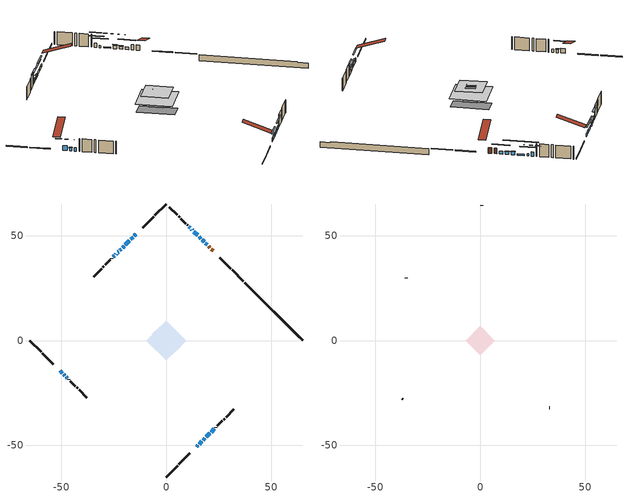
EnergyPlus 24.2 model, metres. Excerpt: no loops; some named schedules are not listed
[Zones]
conditioned space
 floor outside (Floor1 construction): -3.66,0 0,3.66 3.66,0 0,-3.66 z0.55
 floor outside (Floor2 construction): -0.43,0 0,0.43 0.43,0 0,-0.43 z0.55
 floor adiabatic (AdiabaticFloorConstruction): -9.46,0 0,9.46 9.46,0 0,-9.46 z2.99
 floor foundation (Slab1 construction): -6.9,2.87 -2.87,6.9 6.9,-2.87 2.87,-6.9 z-1.77
 wall outside (RimJoist1 construction): 0,-65.03 5.39,-59.64 / -65.03,0 -59.64,-5.39 / 0,65.03 -5.39,59.64 / 36.78,28.24 31.39,33.63 z0.55:0.85
 wall outside (RimJoist2 construction): 6.04,-58.98 11.22,-53.81 / -58.98,-6.04 -53.81,-11.22 / -6.04,58.98 -11.22,53.81 / 30.74,34.29 25.57,39.46 z0.55:0.85
 wall outside (AdiabaticWallConstruction 1): 22.34,42.68 21.47,43.56 / 20.81,44.21 20.17,44.86 z0.55:2.58
 wall outside (AdiabaticWallConstruction): -14.44,50.59 -15.16,49.87 / -22.7,42.33 -23.09,41.94 / -23.75,41.28 -24.06,40.96 / -47.67,-17.35 -47.15,-17.88 z0.55:1.77; 14.44,-50.59 15.05,-49.98 / 15.71,-49.32 16.93,-48.1 / 11.4,53.63 10.79,54.24 z0.55:2.15; -50.59,-14.44 -49.54,-15.48 z0.55:2.33; 19.51,45.51 18.65,46.38 / 18,47.03 17.13,47.89 z0.55:1.54; 16.48,48.55 15.65,49.38 / 17.58,-47.44 18.41,-46.62 z0.55:1.72; -15.81,49.21 -16.91,48.12 z0.55:1.82; -17.57,47.46 -19.45,45.57 / -21.48,43.54 -22.04,42.99 / -48.89,-16.14 -48.33,-16.7 z0.55:1.67; -20.11,44.92 -20.83,44.2 z0.55:1.06; 19.07,-45.96 20.74,-44.29 z0.55:2.02; 14.99,50.03 13.16,51.87 z0.55:1.01; 12.5,52.52 12.05,52.97 z0.55:1.37; -24.72,40.31 -25.22,39.8 z0.55:2.3; 21.39,-43.63 22.9,-42.13 z0.55:2
 wall outside (Wall1 construction): 23.56,-41.47 23.69,-41.34 / -46.49,-18.53 -46.36,-18.67 / -25.88,39.15 -26.01,39.02 / 10.13,54.9 10,55.03 z0.55:5.43
 wall outside (Wall2 construction): 24.34,-40.68 26.72,-38.31 / -45.7,-19.32 -43.33,-21.7 / -26.67,38.36 -29.04,35.99 / 9.34,55.68 6.97,58.06 z0.55:5.43
 wall outside (Wall3 construction): 27.37,-37.65 27.85,-37.18 / -42.67,-22.35 -42.2,-22.82 / -29.7,35.33 -30.17,34.86 / 6.31,58.71 5.84,59.19 z0.55:5.43
 wall outside (Wall4 construction): 28.5,-36.52 32.23,-32.8 / -41.54,-23.48 -37.82,-27.2 / -30.83,34.2 -34.55,30.48 / 5.18,59.84 1.46,63.56 z0.55:5.43
 wall foundation (FoundationWall1 construction): 37.44,27.59,-1.77 37.44,27.59,0.55 62.27,2.76,0.55 62.27,2.76,0.25 65.03,0,0.25 65.03,0,-1.77
 window (WindowConstruction 17): -14.44,50.59 -15.16,49.87 z0.55:1.77
 window (WindowConstruction 4): 14.44,-50.59 15.05,-49.98 z0.55:2.15
 window (WindowConstruction 5): 15.71,-49.32 16.93,-48.1 z0.55:2.15
 window (WindowConstruction 6): -50.59,-14.44 -49.54,-15.48 z0.55:2.33
 window (WindowConstruction 7): 19.51,45.51 18.65,46.37 z0.55:1.54
 window (WindowConstruction 8): 17.99,47.03 17.13,47.89 z0.55:1.54
 window (WindowConstruction 9): 16.48,48.55 15.65,49.38 z0.55:1.72
 window (WindowConstruction 10): -15.81,49.21 -16.91,48.12 z0.55:1.82
 window (WindowConstruction 11): -17.57,47.46 -19.45,45.57 z0.55:1.67
 window (WindowConstruction 12): -20.11,44.92 -20.83,44.2 z0.55:1.06
 window (WindowConstruction 13): -21.48,43.54 -22.04,42.99 z0.55:1.67
 window (WindowConstruction 14): 17.58,-47.44 18.41,-46.62 z0.55:1.72
 window (WindowConstruction 15): 19.07,-45.96 20.74,-44.29 z0.55:2.02
 window (WindowConstruction 16): -48.89,-16.14 -48.33,-16.7 z0.55:1.67
 window (WindowConstruction 21): 14.99,50.03 13.16,51.87 z0.55:1.01
 window (WindowConstruction 18): -22.7,42.33 -23.09,41.94 z0.55:1.77
 window (WindowConstruction 19): -23.75,41.28 -24.06,40.96 z0.55:1.77
 window (WindowConstruction 20): -47.67,-17.35 -47.15,-17.88 z0.55:1.77
 window (WindowConstruction): 12.5,52.52 12.05,52.97 z0.55:1.36
 window (WindowConstruction 1): 11.4,53.63 10.79,54.24 z0.55:2.15
 window (WindowConstruction 2): -24.72,40.31 -25.22,39.8 z0.55:2.3
 window (WindowConstruction 3): 21.39,-43.63 22.9,-42.13 z0.55:2
 door (Door): 22.34,42.68 21.47,43.56 z0.55:2.58
 door (Door 1): 20.81,44.21 20.17,44.86 z0.55:2.58
 ceiling adiabatic (AdiabaticFloorConstruction): 0,-9.46 9.46,0 0,9.46 -9.46,0 z2.99
attic - vented
 floor to conditioned space (Floor3 construction Reversed): -7.01,0 0,7.01 7.01,0 0,-7.01 z5.43
 floor to conditioned space (Floor4 construction Reversed): -2.5,0 0,2.5 2.5,0 0,-2.5 z5.43
 wall outside (Wall5 construction): 32.88,-32.14 33.03,-32 / -37.17,-27.86 -37.02,-28.01 / -35.2,29.82 -35.35,29.67 / 0.8,64.22 0.66,64.37 z0.55:5.43
 roof outside (Roof1 construction): 13.78,-51.24,5.43 6.54,-44,8.84 4.63,-45.91,8.84 11.87,-53.15,5.43; -51.24,-13.78,5.43 -44,-6.54,8.84 -45.91,-4.63,8.84 -53.15,-11.87,5.43; -13.78,51.24,5.43 -6.54,44,8.84 -4.63,45.91,8.84 -11.87,53.15,5.43; 23,42.03,5.43 15.75,34.78,8.84 17.66,32.87,8.84 24.91,40.12,5.43
shading: 16.92,-48.11 12.57,-52.45 12.86,-52.74 17.21,-48.4 z4.79; 17.07,-47.96 15.56,-49.46 15.85,-49.75 17.36,-48.25 z2.35; -47.68,-17.35 -52.45,-12.57 -52.74,-12.86 -47.97,-17.64 z4.97; 16.78,48.24 21.38,43.65 21.67,43.94 17.08,48.53 z4.18; 16.99,48.04 18.14,46.89 18.43,47.18 17.28,48.33 z1.74; 15.51,49.52 16.62,48.41 16.91,48.7 15.8,49.81 z1.92; -18.78,46.25 -13.95,51.08 -14.24,51.37 -19.07,46.54 z4.46; -21.32,43.71 -15.7,49.33 -15.99,49.62 -21.61,44 z4.31; -20.97,44.06 -19.97,45.06 -20.26,45.35 -21.26,44.35 z1.26; -22.18,42.84 -21.34,43.68 -21.63,43.98 -22.47,43.14 z1.87; 18.55,-46.48 17.44,-47.59 17.73,-47.88 18.84,-46.77 z1.92; 20.88,-44.15 18.92,-46.1 19.21,-46.39 21.17,-44.44 z2.22; -48.19,-16.84 -49.03,-16 -49.32,-16.29 -48.48,-17.13 z1.87; 9.57,55.46 18.59,46.44 18.88,46.73 9.86,55.75 z6.09; 10.19,54.84 14.37,50.66 14.66,50.95 10.48,55.13 z4; 8.92,56.11 13.26,51.76 13.55,52.05 9.21,56.4 z4.79; -27.09,37.94 -22.85,42.17 -23.14,42.46 -27.38,38.23 z4.94; 24.77,-40.26 19.53,-45.5 19.82,-45.79 25.06,-40.55 z4.64
[Building]
Building 1: Terrain=Suburbs
[Site:Location]
Edmonton Intl AP_AB: Latitude {deg}=53.31; Longitude {deg}=-113.58; Time Zone {hr}=-7; Elevation {m}=723; Keep Site Location Information=Yes
[Site:GroundTemperature:Shallow]
-1.56185, -3.61833, -3.78302, -2.80711, 1.11059, 5.01004, 8.39065, 10.5322, 10.7141, 8.97234, 5.67794, 1.89811
[Site:WaterMainsTemperature]
Calculation Method=Schedule; Temperature Schedule=mains temperature schedule
[Material] Roughness=Rough; Thermal Absorptance=0.9
Name | Thickness {m} | Conductivity {W/m-K} | Density {kg/m3} | Specific Heat {J/kg-K} | Solar Absorptance | Visible Absorptance
asphalt or fiberglass shingles | 0.00635 | 0.162714 | 1121.4 | 1465.45 | 0.4 | 0.4
ceiling loosefill ins | 0.0846667 | 0.0480833 | 16.02 | 1046.75 | 0.7 | 0.7
ceiling stud and cavity | 0.1397 | 0.107068 | 65.682 | 1177.47 | 0.7 | 0.7
ceiling stud and cavity 1 | 0.1397 | 0.109733 | 65.682 | 1177.47 | 0.7 | 0.7
concrete 4.0 in. | 0.1016 | 1.803125 | 2242.8 | 837.4 | 0.7 | 0.7
concrete 8.0 in. | 0.2032 | 1.803125 | 2242.8 | 837.4 | 0.7 | 0.7
door material | 0.04445 | 0.053851 | 512.64 | 1214.23 | 0.7 | 0.7
exterior vertical ins | 0.0457286 | 0.029427 | 32.04 | 1214.23 | 0.7 | 0.7
floor covering | 0.0127 | 0.0433444 | 54.468 | 1339.84 | 0.6 | 0.6
floor rigid ins | 0.103632 | 0.029427 | 32.04 | 1214.23 | 0.7 | 0.7
floor rigid ins 1; wall rigid ins 1 | 0.512978 | 0.029427 | 32.04 | 1214.23 | 0.7 | 0.7
floor stud and cavity | 0.1397 | 0.212589 | 92.3553 | 1139.71 | 0.7 | 0.7
floor stud and cavity 1 | 0.1397 | 0.176621 | 92.3553 | 1139.71 | 0.7 | 0.7
floor stud and cavity 2 | 0.1397 | 1.75129 | 37.0049 | 1207.88 | 0.7 | 0.7
furniture material conditioned space 1 | 0.1524 | 0.115458 | 640.8 | 1214.23 | 0.6 | 0.6
gypsum board | 0.0127 | 0.160291 | 801 | 837.4 | 0.6 | 0.6
gypsum board 1 | 0.0127 | 0.160291 | 801 | 837.4 | 0.7 | 0.7
osb sheathing 0.5 in. | 0.0127 | 0.115458 | 512.64 | 1214.23 | 0.7 | 0.7
osb sheathing 0.75 in. | 0.01905 | 0.115458 | 512.64 | 1214.23 | 0.7 | 0.7
osb sheathing 2.0 in. | 0.0508 | 0.115458 | 512.64 | 1214.23 | 0.7 | 0.7
rim joist rigid ins; wall rigid ins | 0.051816 | 0.029427 | 32.04 | 1214.23 | 0.7 | 0.7
rim joist stud and cavity | 0.0508 | 0.0413573 | 125.044 | 1163.47 | 0.6 | 0.6
rim joist stud and cavity 1 | 0.0508 | 0.0296634 | 125.044 | 1163.47 | 0.6 | 0.6
wall stud and cavity | 0.1397 | 0.554847 | 139.0536 | 1170.24 | 0.7 | 0.7
wall stud and cavity 1 | 0.1397 | 0.219171 | 139.0536 | 1170.24 | 0.7 | 0.7
wall stud and cavity 2 | 0.1397 | 0.453384 | 139.0536 | 1170.24 | 0.7 | 0.7
wall stud and cavity 3 | 0.1397 | 0.214432 | 139.0536 | 1170.24 | 0.7 | 0.7
wall stud and cavity 4 | 0.0889 | 6.1454 | 50.32683 | 1063.81 | 0.6 | 0.6
wall stud and cavity 5 | 0.0889 | 0.380278 | 52.3479 | 1209.89 | 0.7 | 0.7
wall stud and cavity 6 | 0.0889 | 0.391764 | 83.0341 | 1211.67 | 0.7 | 0.7
wood siding | 0.0254 | 0.102417 | 544.68 | 1172.36 | 0.4 | 0.4
wood siding 1 | 0.00254 | 0.102417 | 544.68 | 1172.36 | 0.4 | 0.4
wood siding 2; wood siding 3; wood siding 4 | 0.0254 | 0.102417 | 544.68 | 1172.36 | 0.7 | 0.7
[WindowMaterial:SimpleGlazingSystem]
Name | U-Factor {W/m2-K} | Solar Heat Gain Coefficient
WindowMaterial | 2.59655 | 0.42
WindowMaterial 1 | 2.45801 | 0.61
WindowMaterial 10 | 2.174674 | 0.59
WindowMaterial 11 | 2.58974 | 0.56
WindowMaterial 12 | 2.50059 | 0.6
WindowMaterial 13 | 2.447218 | 0.62
WindowMaterial 14 | 2.19852 | 0.59
WindowMaterial 15 | 2.35183 | 0.52
WindowMaterial 16 | 3.32901 | 0.54
WindowMaterial 17 | 3.310274 | 0.61
WindowMaterial 18 | 3.32333 | 0.55
WindowMaterial 19 | 3.310274 | 0.62
WindowMaterial 2 | 2.39214 | 0.51
WindowMaterial 20 | 2.51933 | 0.45
WindowMaterial 3 | 2.49605 | 0.6
WindowMaterial 4 | 2.28085 | 0.55
WindowMaterial 5 | 2.47674 | 0.61
WindowMaterial 6 | 2.46198 | 0.61
WindowMaterial 7 | 2.39725 | 0.51
WindowMaterial 8 | 2.26155 | 0.56
WindowMaterial 9 | 2.41372 | 0.63
[Construction]
AdiabaticFloorConstruction: floor stud and cavity 2, floor rigid ins 1, osb sheathing 0.75 in., floor covering
AdiabaticWallConstruction: wood siding 3, wall rigid ins 1, wall stud and cavity 5, gypsum board
AdiabaticWallConstruction 1: wood siding 4, wall rigid ins 1, wall stud and cavity 5, gypsum board
Door; Door 1: door material
Floor1 construction: floor stud and cavity, floor rigid ins, osb sheathing 0.75 in., floor covering
Floor2 construction: floor stud and cavity 1, floor rigid ins, osb sheathing 0.75 in., floor covering
Floor3 construction Reversed: gypsum board, ceiling stud and cavity, ceiling loosefill ins
Floor4 construction Reversed: gypsum board, ceiling stud and cavity 1, ceiling loosefill ins
FoundationWall1 construction: concrete 8.0 in., gypsum board 1
furniture construction conditioned space 1: furniture material conditioned space 1
PartitionWallConstruction: gypsum board, wall stud and cavity 6, gypsum board
RimJoist1 construction: wood siding 2, rim joist rigid ins, osb sheathing 2.0 in., rim joist stud and cavity
RimJoist2 construction: wood siding 2, osb sheathing 2.0 in., rim joist stud and cavity 1
Roof1 construction: asphalt or fiberglass shingles
Slab1 construction: concrete 4.0 in.
Wall1 construction: wood siding, wall rigid ins, osb sheathing 0.5 in., wall stud and cavity, gypsum board
Wall2 construction: wood siding, wall rigid ins, osb sheathing 0.5 in., wall stud and cavity 1, gypsum board
Wall3 construction: wood siding, wall rigid ins, osb sheathing 0.5 in., wall stud and cavity 2, gypsum board
Wall4 construction: wood siding, wall rigid ins, osb sheathing 0.5 in., wall stud and cavity 3, gypsum board
Wall5 construction: wood siding 1, wall stud and cavity 4
WindowConstruction: WindowMaterial
WindowConstruction 1; WindowConstruction 5: WindowMaterial 1
WindowConstruction 10: WindowMaterial 9
WindowConstruction 11: WindowMaterial 10
WindowConstruction 12: WindowMaterial 11
WindowConstruction 13: WindowMaterial 12
WindowConstruction 14: WindowMaterial 13
WindowConstruction 15: WindowMaterial 14
WindowConstruction 16: WindowMaterial 15
WindowConstruction 17: WindowMaterial 16
WindowConstruction 18: WindowMaterial 17
WindowConstruction 19: WindowMaterial 18
WindowConstruction 2: WindowMaterial 2
WindowConstruction 20: WindowMaterial 19
WindowConstruction 21: WindowMaterial 20
WindowConstruction 3: WindowMaterial 3
WindowConstruction 4: WindowMaterial 4
WindowConstruction 6: WindowMaterial 5
WindowConstruction 7: WindowMaterial 6
WindowConstruction 8: WindowMaterial 7
WindowConstruction 9: WindowMaterial 8
[Zone] Multiplier=1; Part of Total Floor Area=Yes
Name | Volume {m3}
attic - vented | 61.4943
conditioned space | 685.5
[Space]
Name | Zone | Volume {m3}
attic - vented 1 | attic - vented | 61.4943
conditioned space 1 | conditioned space | 685.5
[ZoneInfiltration:EffectiveLeakageArea]
infil attic - vented 1: Zone or Space=attic - vented 1; Schedule=Always On Discrete; Effective Air Leakage Area {cm2}=3854.96; Stack Coefficient=0.00057662; Wind Coefficient=1.62243e-05
[ZoneMixing]
whole house fan mix: Zone or Space=attic - vented; Schedule=Always On Continuous; Design Flow Rate Calculation Method=Flow/Zone; Design Flow Rate {m3/s}=0; Source Zone or Space=conditioned space
[SurfaceProperty:ExposedFoundationPerimeter]
Slab1: Exposed Perimeter Calculation Method=TotalExposedPerimeter; Total Exposed Perimeter {m}=39.014
[InternalMass] Zone or ZoneList=conditioned space; Space or SpaceList=conditioned space 1
Name | Construction | Surface Area {m2}
furniture mass conditioned space 1 | furniture construction conditioned space 1 | 113.888
partition wall mass | PartitionWallConstruction | 284.719
[Lights]
interior lighting: Zone or ZoneList or Space or SpaceList=conditioned space 1; Schedule=interior lighting schedule; Design Level Calculation Method=LightingLevel; Lighting Level {W}=343.2; Return Air Fraction=0; Fraction Radiant=0.6; Fraction Visible=0.2; Fraction Replaceable=1
[People]
occupants: Zone or ZoneList or Space or SpaceList=conditioned space 1; Number of People Schedule=occupants schedule; Number of People Calculation Method=People; Number of People=3; Fraction Radiant=0.314171; Sensible Heat Fraction=0.56303; Activity Level Schedule=occupants activity schedule; Carbon Dioxide Generation Rate {m3/s-W}=0; Enable ASHRAE 55 Comfort Warnings=No; Mean Radiant Temperature Calculation Type=EnclosureAveraged
[ElectricEquipment] Zone or ZoneList or Space or SpaceList=conditioned space 1; Design Level Calculation Method=EquipmentLevel
Name | Schedule | Design Level {W} | Fraction Latent | Fraction Radiant | Fraction Lost
clothes dryer | clothes dryer schedule | 140.772 | 0.015 | 0.081 | 0.85
clothes washer | clothes washer schedule | 32.1985 | 0.03 | 0.162 | 0.7
cooking range | cooking range schedule | 215.147 | 0.08 | 0.432 | 0.2
dishwasher | dishwasher schedule | 66.8632 | 0.3 | 0.18 | 0.4
fridge | fridge schedule | 72.9452 | 0 | 0.6 | 0
mech vent bath fan 0 | mech vent bath fan 0 schedule | 50.2 | 0 | 0 | 1
mech vent bath fan 1 | mech vent bath fan 1 schedule | 50.2 | 0 | 0 | 1
mech vent house fan | mech vent house fan schedule | 0 | 0 | 0 | 1
mech vent house fan cfis | mech vent house fan cfis schedule | 0 | 0 | 0 | 0
mech vent range fan 0 | mech vent range fan 0 schedule | 57 | 0 | 0 | 1
misc plug loads | misc plug loads schedule | 494.7 | 0.045 | 0.513 | 0.1
whole house fan | Always On Discrete | 0 | 0 | 0 | 1
[OtherEquipment] Zone or ZoneList or Space or SpaceList=conditioned space 1; Design Level Calculation Method=EquipmentLevel
Name | Fuel Type | Schedule | Design Level {W} | Fraction Latent | Fraction Radiant | Fraction Lost
clothes dryer 1 | Electricity | clothes dryer schedule | 0 | 0.015 | 0.081 | 0.85
cooking range 1 | Electricity | cooking range schedule | 0 | 0.08 | 0.432 | 0.2
general water use latent | None | general water use schedule | 62.594 | 1 | 0 | 0
general water use sensible | None | general water use schedule | -61.6891 | 0 | 0.6 | 0
mech vent house fan latent load | None | Always On Discrete | 0 | 1 | 0 | 0
mech vent house fan sensible load | None | Always On Discrete | 0 | 0 | 0 | 0
water heater energy adjustment1 | NaturalGas | Always On Discrete | 0.01 | 0 | 0 | 1
[ZoneInfiltration:DesignFlowRate] Zone or ZoneList or Space or SpaceList=conditioned space 1; Schedule=Always On Discrete; Design Flow Rate Calculation Method=Flow/Zone; Design Flow Rate {m3/s}=0
infil flow; natural vent flow; whole house fan flow
[Foundation:Kiva]
Foundation Kiva 1: Initial Indoor Air Temperature {C}=18; Wall Height Above Grade {m}=0.549981; Wall Depth Below Slab {m}=0.2032; Custom Block Material Name 1=exterior vertical ins; Custom Block Depth 1 {m}=2.31999; Custom Block X Position 1 {m}=0.2159; Custom Block Z Position 1 {m}=0
[Foundation:Kiva:Settings]
Soil Conductivity {W/m-K}=0.849921; Soil Density {kg/m3}=1842.3; Soil Specific Heat {J/kg-K}=418.7; Ground Solar Absorptivity=0.9; Ground Thermal Absorptivity=0.9; Ground Surface Roughness {m}=0.03; Far-Field Width {m}=40; Deep-Ground Boundary Condition=ZeroFlux; Deep-Ground Depth {m}=40; Minimum Cell Dimension {m}=0.2; Maximum Cell Growth Coefficient=3; Simulation Timestep=Timestep
[Exterior:Lights]
exterior lighting: Schedule=exterior lighting schedule; Design Level {W}=75.6
[Schedule:Constant]
Name | Hourly Value
Always On Continuous; mech vent house fan schedule; mech vent house fan cfis schedule; Always On Discrete | 1
occupants activity schedule | 117.228
fridge schedule | 0
[Schedule:Week:Daily]
interior lighting schedule Week Rule - Jan1-Jan27: interior lighting schedule day, interior lighting schedule day, interior lighting schedule day, interior lighting schedule day, interior lighting schedule day, interior lighting schedule day, interior lighting schedule day, interior lighting schedule default day, interior lighting schedule default day, interior lighting schedule default day, interior lighting schedule default day, interior lighting schedule default day
interior lighting schedule Week Rule - Jan28-Feb3: interior lighting schedule day, interior lighting schedule day, interior lighting schedule day, interior lighting schedule day, interior lighting schedule day 1, interior lighting schedule day 1, interior lighting schedule day 1, interior lighting schedule default day, interior lighting schedule default day, interior lighting schedule default day, interior lighting schedule default day, interior lighting schedule default day
interior lighting schedule Week Rule - Feb4-Feb24: interior lighting schedule day 1, interior lighting schedule day 1, interior lighting schedule day 1, interior lighting schedule day 1, interior lighting schedule day 1, interior lighting schedule day 1, interior lighting schedule day 1, interior lighting schedule default day, interior lighting schedule default day, interior lighting schedule default day, interior lighting schedule default day, interior lighting schedule default day
interior lighting schedule Week Rule - Feb25-Mar3: interior lighting schedule day 1, interior lighting schedule day 1, interior lighting schedule day 1, interior lighting schedule day 1, interior lighting schedule day 2, interior lighting schedule day 2, interior lighting schedule day 2, interior lighting schedule default day, interior lighting schedule default day, interior lighting schedule default day, interior lighting schedule default day, interior lighting schedule default day
interior lighting schedule Week Rule - Mar4-Mar31: interior lighting schedule day 2, interior lighting schedule day 2, interior lighting schedule day 2, interior lighting schedule day 2, interior lighting schedule day 2, interior lighting schedule day 2, interior lighting schedule day 2, interior lighting schedule default day, interior lighting schedule default day, interior lighting schedule default day, interior lighting schedule default day, interior lighting schedule default day
interior lighting schedule Week Rule - Apr1-Apr28: interior lighting schedule day 3, interior lighting schedule day 3, interior lighting schedule day 3, interior lighting schedule day 3, interior lighting schedule day 3, interior lighting schedule day 3, interior lighting schedule day 3, interior lighting schedule default day, interior lighting schedule default day, interior lighting schedule default day, interior lighting schedule default day, interior lighting schedule default day
interior lighting schedule Week Rule - Apr29-May5: interior lighting schedule day 3, interior lighting schedule day 3, interior lighting schedule day 4, interior lighting schedule day 4, interior lighting schedule day 4, interior lighting schedule day 4, interior lighting schedule day 4, interior lighting schedule default day, interior lighting schedule default day, interior lighting schedule default day, interior lighting schedule default day, interior lighting schedule default day
interior lighting schedule Week Rule - May6-May26: interior lighting schedule day 4, interior lighting schedule day 4, interior lighting schedule day 4, interior lighting schedule day 4, interior lighting schedule day 4, interior lighting schedule day 4, interior lighting schedule day 4, interior lighting schedule default day, interior lighting schedule default day, interior lighting schedule default day, interior lighting schedule default day, interior lighting schedule default day
interior lighting schedule Week Rule - May27-Jun2: interior lighting schedule day 4, interior lighting schedule day 4, interior lighting schedule day 4, interior lighting schedule day 4, interior lighting schedule day 4, interior lighting schedule day 5, interior lighting schedule day 5, interior lighting schedule default day, interior lighting schedule default day, interior lighting schedule default day, interior lighting schedule default day, interior lighting schedule default day
interior lighting schedule Week Rule - Jun3-Jun30: interior lighting schedule day 5, interior lighting schedule day 5, interior lighting schedule day 5, interior lighting schedule day 5, interior lighting schedule day 5, interior lighting schedule day 5, interior lighting schedule day 5, interior lighting schedule default day, interior lighting schedule default day, interior lighting schedule default day, interior lighting schedule default day, interior lighting schedule default day
interior lighting schedule Week Rule - Jul1-Jul28: interior lighting schedule day 6, interior lighting schedule day 6, interior lighting schedule day 6, interior lighting schedule day 6, interior lighting schedule day 6, interior lighting schedule day 6, interior lighting schedule day 6, interior lighting schedule default day, interior lighting schedule default day, interior lighting schedule default day, interior lighting schedule default day, interior lighting schedule default day
interior lighting schedule Week Rule - Jul29-Aug4: interior lighting schedule day 6, interior lighting schedule day 6, interior lighting schedule day 6, interior lighting schedule day 7, interior lighting schedule day 7, interior lighting schedule day 7, interior lighting schedule day 7, interior lighting schedule default day, interior lighting schedule default day, interior lighting schedule default day, interior lighting schedule default day, interior lighting schedule default day
interior lighting schedule Week Rule - Aug5-Aug25: interior lighting schedule day 7, interior lighting schedule day 7, interior lighting schedule day 7, interior lighting schedule day 7, interior lighting schedule day 7, interior lighting schedule day 7, interior lighting schedule day 7, interior lighting schedule default day, interior lighting schedule default day, interior lighting schedule default day, interior lighting schedule default day, interior lighting schedule default day
interior lighting schedule Week Rule - Aug26-Sep1: interior lighting schedule day 7, interior lighting schedule day 7, interior lighting schedule day 7, interior lighting schedule day 7, interior lighting schedule day 7, interior lighting schedule day 7, interior lighting schedule day 8, interior lighting schedule default day, interior lighting schedule default day, interior lighting schedule default day, interior lighting schedule default day, interior lighting schedule default day
interior lighting schedule Week Rule - Sep2-Sep29: interior lighting schedule day 8, interior lighting schedule day 8, interior lighting schedule day 8, interior lighting schedule day 8, interior lighting schedule day 8, interior lighting schedule day 8, interior lighting schedule day 8, interior lighting schedule default day, interior lighting schedule default day, interior lighting schedule default day, interior lighting schedule default day, interior lighting schedule default day
interior lighting schedule Week Rule - Sep30-Oct6: interior lighting schedule day 8, interior lighting schedule day 9, interior lighting schedule day 9, interior lighting schedule day 9, interior lighting schedule day 9, interior lighting schedule day 9, interior lighting schedule day 9, interior lighting schedule default day, interior lighting schedule default day, interior lighting schedule default day, interior lighting schedule default day, interior lighting schedule default day
interior lighting schedule Week Rule - Oct7-Oct27: interior lighting schedule day 9, interior lighting schedule day 9, interior lighting schedule day 9, interior lighting schedule day 9, interior lighting schedule day 9, interior lighting schedule day 9, interior lighting schedule day 9, interior lighting schedule default day, interior lighting schedule default day, interior lighting schedule default day, interior lighting schedule default day, interior lighting schedule default day
interior lighting schedule Week Rule - Oct28-Nov3: interior lighting schedule day 9, interior lighting schedule day 9, interior lighting schedule day 9, interior lighting schedule day 9, interior lighting schedule day 10, interior lighting schedule day 10, interior lighting schedule day 10, interior lighting schedule default day, interior lighting schedule default day, interior lighting schedule default day, interior lighting schedule default day, interior lighting schedule default day
interior lighting schedule Week Rule - Nov4-Nov24: interior lighting schedule day 10, interior lighting schedule day 10, interior lighting schedule day 10, interior lighting schedule day 10, interior lighting schedule day 10, interior lighting schedule day 10, interior lighting schedule day 10, interior lighting schedule default day, interior lighting schedule default day, interior lighting schedule default day, interior lighting schedule default day, interior lighting schedule default day
interior lighting schedule Week Rule - Nov25-Dec1: interior lighting schedule day 10, interior lighting schedule day 10, interior lighting schedule day 10, interior lighting schedule day 10, interior lighting schedule day 10, interior lighting schedule day 10, interior lighting schedule day 11, interior lighting schedule default day, interior lighting schedule default day, interior lighting schedule default day, interior lighting schedule default day, interior lighting schedule default day
interior lighting schedule Week Rule - Dec2-Dec31: interior lighting schedule day 11, interior lighting schedule day 11, interior lighting schedule day 11, interior lighting schedule day 11, interior lighting schedule day 11, interior lighting schedule day 11, interior lighting schedule day 11, interior lighting schedule default day, interior lighting schedule default day, interior lighting schedule default day, interior lighting schedule default day, interior lighting schedule default day
occupants schedule Week Rule - Jan1-Dec31: occupants schedule day, occupants schedule day, occupants schedule day, occupants schedule day, occupants schedule day, occupants schedule day, occupants schedule day, occupants schedule default day, occupants schedule default day, occupants schedule default day, occupants schedule default day, occupants schedule default day
clothes dryer schedule Week Rule - Jan1-Dec31: clothes dryer schedule day, clothes dryer schedule day, clothes dryer schedule day, clothes dryer schedule day, clothes dryer schedule day, clothes dryer schedule day, clothes dryer schedule day, clothes dryer schedule default day, clothes dryer schedule default day, clothes dryer schedule default day, clothes dryer schedule default day, clothes dryer schedule default day
clothes washer schedule Week Rule - Jan1-Dec31: clothes washer schedule day, clothes washer schedule day, clothes washer schedule day, clothes washer schedule day, clothes washer schedule day, clothes washer schedule day, clothes washer schedule day, clothes washer schedule default day, clothes washer schedule default day, clothes washer schedule default day, clothes washer schedule default day, clothes washer schedule default day
cooking range schedule Week Rule - Jan1-Dec31: cooking range schedule day, cooking range schedule day, cooking range schedule day, cooking range schedule day, cooking range schedule day, cooking range schedule day, cooking range schedule day, cooking range schedule default day, cooking range schedule default day, cooking range schedule default day, cooking range schedule default day, cooking range schedule default day
dishwasher schedule Week Rule - Jan1-Dec31: dishwasher schedule day, dishwasher schedule day, dishwasher schedule day, dishwasher schedule day, dishwasher schedule day, dishwasher schedule day, dishwasher schedule day, dishwasher schedule default day, dishwasher schedule default day, dishwasher schedule default day, dishwasher schedule default day, dishwasher schedule default day
mech vent bath fan 0 schedule Week Rule - Jan1-Dec31: mech vent bath fan 0 schedule day, mech vent bath fan 0 schedule day, mech vent bath fan 0 schedule day, mech vent bath fan 0 schedule day, mech vent bath fan 0 schedule day, mech vent bath fan 0 schedule day, mech vent bath fan 0 schedule day, mech vent bath fan 0 schedule default day, mech vent bath fan 0 schedule default day, mech vent bath fan 0 schedule default day, mech vent bath fan 0 schedule default day, mech vent bath fan 0 schedule default day
mech vent bath fan 1 schedule Week Rule - Jan1-Dec31: mech vent bath fan 1 schedule day, mech vent bath fan 1 schedule day, mech vent bath fan 1 schedule day, mech vent bath fan 1 schedule day, mech vent bath fan 1 schedule day, mech vent bath fan 1 schedule day, mech vent bath fan 1 schedule day, mech vent bath fan 1 schedule default day, mech vent bath fan 1 schedule default day, mech vent bath fan 1 schedule default day, mech vent bath fan 1 schedule default day, mech vent bath fan 1 schedule default day
mech vent range fan 0 schedule Week Rule - Jan1-Dec31: mech vent range fan 0 schedule day, mech vent range fan 0 schedule day, mech vent range fan 0 schedule day, mech vent range fan 0 schedule day, mech vent range fan 0 schedule day, mech vent range fan 0 schedule day, mech vent range fan 0 schedule day, mech vent range fan 0 schedule default day, mech vent range fan 0 schedule default day, mech vent range fan 0 schedule default day, mech vent range fan 0 schedule default day, mech vent range fan 0 schedule default day
misc plug loads schedule Week Rule - Jan1-Dec31: misc plug loads schedule day, misc plug loads schedule day, misc plug loads schedule day, misc plug loads schedule day, misc plug loads schedule day, misc plug loads schedule day, misc plug loads schedule day, misc plug loads schedule default day, misc plug loads schedule default day, misc plug loads schedule default day, misc plug loads schedule default day, misc plug loads schedule default day
general water use schedule Week Rule - Jan1-Dec31: general water use schedule day, general water use schedule day, general water use schedule day, general water use schedule day, general water use schedule day, general water use schedule day, general water use schedule day, general water use schedule default day, general water use schedule default day, general water use schedule default day, general water use schedule default day, general water use schedule default day
exterior lighting schedule Week Rule - Jan1-Jan27: exterior lighting schedule day, exterior lighting schedule day, exterior lighting schedule day, exterior lighting schedule day, exterior lighting schedule day, exterior lighting schedule day, exterior lighting schedule day, exterior lighting schedule default day, exterior lighting schedule default day, exterior lighting schedule default day, exterior lighting schedule default day, exterior lighting schedule default day
exterior lighting schedule Week Rule - Jan28-Feb3: exterior lighting schedule day, exterior lighting schedule day, exterior lighting schedule day, exterior lighting schedule day, exterior lighting schedule day 1, exterior lighting schedule day 1, exterior lighting schedule day 1, exterior lighting schedule default day, exterior lighting schedule default day, exterior lighting schedule default day, exterior lighting schedule default day, exterior lighting schedule default day
exterior lighting schedule Week Rule - Feb4-Feb24: exterior lighting schedule day 1, exterior lighting schedule day 1, exterior lighting schedule day 1, exterior lighting schedule day 1, exterior lighting schedule day 1, exterior lighting schedule day 1, exterior lighting schedule day 1, exterior lighting schedule default day, exterior lighting schedule default day, exterior lighting schedule default day, exterior lighting schedule default day, exterior lighting schedule default day
exterior lighting schedule Week Rule - Feb25-Mar3: exterior lighting schedule day 1, exterior lighting schedule day 1, exterior lighting schedule day 1, exterior lighting schedule day 1, exterior lighting schedule day 2, exterior lighting schedule day 2, exterior lighting schedule day 2, exterior lighting schedule default day, exterior lighting schedule default day, exterior lighting schedule default day, exterior lighting schedule default day, exterior lighting schedule default day
[Schedule:Year]
interior lighting schedule: interior lighting schedule Week Rule - Jan1-Jan27, 1, 1, 1, 27, interior lighting schedule Week Rule - Jan28-Feb3, 1, 28, 2, 3, interior lighting schedule Week Rule - Feb4-Feb24, 2, 4, 2, 24, interior lighting schedule Week Rule - Feb25-Mar3, 2, 25, 3, 3, interior lighting schedule Week Rule - Mar4-Mar31, 3, 4, 3, 31, interior lighting schedule Week Rule - Apr1-Apr28, 4, 1, 4, 28, interior lighting schedule Week Rule - Apr29-May5, 4, 29, 5, 5, interior lighting schedule Week Rule - May6-May26, 5, 6, 5, 26, interior lighting schedule Week Rule - May27-Jun2, 5, 27, 6, 2, interior lighting schedule Week Rule - Jun3-Jun30, 6, 3, 6, 30, interior lighting schedule Week Rule - Jul1-Jul28, 7, 1, 7, 28, interior lighting schedule Week Rule - Jul29-Aug4, 7, 29, 8, 4, interior lighting schedule Week Rule - Aug5-Aug25, 8, 5, 8, 25, interior lighting schedule Week Rule - Aug26-Sep1, 8, 26, 9, 1, interior lighting schedule Week Rule - Sep2-Sep29, 9, 2, 9, 29, interior lighting schedule Week Rule - Sep30-Oct6, 9, 30, 10, 6, interior lighting schedule Week Rule - Oct7-Oct27, 10, 7, 10, 27, interior lighting schedule Week Rule - Oct28-Nov3, 10, 28, 11, 3, interior lighting schedule Week Rule - Nov4-Nov24, 11, 4, 11, 24, interior lighting schedule Week Rule - Nov25-Dec1, 11, 25, 12, 1, interior lighting schedule Week Rule - Dec2-Dec31, 12, 2, 12, 31
occupants schedule: occupants schedule Week Rule - Jan1-Dec31, 1, 1, 12, 31
clothes dryer schedule: clothes dryer schedule Week Rule - Jan1-Dec31, 1, 1, 12, 31
clothes washer schedule: clothes washer schedule Week Rule - Jan1-Dec31, 1, 1, 12, 31
cooking range schedule: cooking range schedule Week Rule - Jan1-Dec31, 1, 1, 12, 31
dishwasher schedule: dishwasher schedule Week Rule - Jan1-Dec31, 1, 1, 12, 31
mech vent bath fan 0 schedule: mech vent bath fan 0 schedule Week Rule - Jan1-Dec31, 1, 1, 12, 31
mech vent bath fan 1 schedule: mech vent bath fan 1 schedule Week Rule - Jan1-Dec31, 1, 1, 12, 31
mech vent range fan 0 schedule: mech vent range fan 0 schedule Week Rule - Jan1-Dec31, 1, 1, 12, 31
misc plug loads schedule: misc plug loads schedule Week Rule - Jan1-Dec31, 1, 1, 12, 31
general water use schedule: general water use schedule Week Rule - Jan1-Dec31, 1, 1, 12, 31
exterior lighting schedule: exterior lighting schedule Week Rule - Jan1-Jan27, 1, 1, 1, 27, exterior lighting schedule Week Rule - Jan28-Feb3, 1, 28, 2, 3, exterior lighting schedule Week Rule - Feb4-Feb24, 2, 4, 2, 24, exterior lighting schedule Week Rule - Feb25-Mar3, 2, 25, 3, 3, exterior lighting schedule Week Rule - Mar4-Mar31, 3, 4, 3, 31, exterior lighting schedule Week Rule - Apr1-Apr28, 4, 1, 4, 28, exterior lighting schedule Week Rule - Apr29-May5, 4, 29, 5, 5, exterior lighting schedule Week Rule - May6-May26, 5, 6, 5, 26, exterior lighting schedule Week Rule - May27-Jun2, 5, 27, 6, 2, exterior lighting schedule Week Rule - Jun3-Jun30, 6, 3, 6, 30, exterior lighting schedule Week Rule - Jul1-Jul28, 7, 1, 7, 28, exterior lighting schedule Week Rule - Jul29-Aug4, 7, 29, 8, 4, exterior lighting schedule Week Rule - Aug5-Aug25, 8, 5, 8, 25, exterior lighting schedule Week Rule - Aug26-Sep1, 8, 26, 9, 1, exterior lighting schedule Week Rule - Sep2-Sep29, 9, 2, 9, 29, exterior lighting schedule Week Rule - Sep30-Oct6, 9, 30, 10, 6, exterior lighting schedule Week Rule - Oct7-Oct27, 10, 7, 10, 27, exterior lighting schedule Week Rule - Oct28-Nov3, 10, 28, 11, 3, exterior lighting schedule Week Rule - Nov4-Nov24, 11, 4, 11, 24, exterior lighting schedule Week Rule - Nov25-Dec1, 11, 25, 12, 1, exterior lighting schedule Week Rule - Dec2-Dec31, 12, 2, 12, 31
[Schedule:Compact]
mains temperature schedule: Through: 01/01, For: AllDays, Until: 24:00, 3.97167, Through: 01/02, For: AllDays, Until: 24:00, 3.90778, Through: 01/03, For: AllDays, Until: 24:00, 3.84556, Through: 01/04, For: AllDays, Until: 24:00, 3.78389, Through: 01/05, For: AllDays, Until: 24:00, 3.72278, Through: 01/06, For: AllDays, Until: 24:00, 3.66278, Through: 01/07, For: AllDays, Until: 24:00, 3.60389, Through: 01/08, For: AllDays, Until: 24:00, 3.54556, Through: 01/09, For: AllDays, Until: 24:00, 3.48833, Through: 01/10, For: AllDays, Until: 24:00, 3.43167, Through: 01/11, For: AllDays, Until: 24:00, 3.37611, Through: 01/12, For: AllDays, Until: 24:00, 3.32167, Through: 01/13, For: AllDays, Until: 24:00, 3.26833, Through: 01/14, For: AllDays, Until: 24:00, 3.21556, Through: 01/15, For: AllDays, Until: 24:00, 3.16444, Through: 01/16, For: AllDays, Until: 24:00, 3.11389, Through: 01/17, For: AllDays, Until: 24:00, 3.06444, Through: 01/18, For: AllDays, Until: 24:00, 3.01611, Through: 01/19, For: AllDays, Until: 24:00, 2.96889, Through: 01/20, For: AllDays, Until: 24:00, 2.92278, Through: 01/21, For: AllDays, Until: 24:00, 2.87722, Through: 01/22, For: AllDays, Until: 24:00, 2.83333, Through: 01/23, For: AllDays, Until: 24:00, 2.79056, Through: 01/24, For: AllDays, Until: 24:00, 2.74889, Through: 01/25, For: AllDays, Until: 24:00, 2.70833, Through: 01/26, For: AllDays, Until: 24:00, 2.66889, Through: 01/27, For: AllDays, Until: 24:00, 2.63056, Through: 01/28, For: AllDays, Until: 24:00, 2.59333, Through: 01/29, For: AllDays, Until: 24:00, 2.55778, Through: 01/30, For: AllDays, Until: 24:00, 2.52278, Through: 01/31, For: AllDays, Until: 24:00, 2.48944, Through: 02/01, For: AllDays, Until: 24:00, 2.45722, Through: 02/02, For: AllDays, Until: 24:00, 2.42611, Through: 02/03, For: AllDays, Until: 24:00, 2.39667, Through: 02/04, For: AllDays, Until: 24:00, 2.36833, Through: 02/05, For: AllDays, Until: 24:00, 2.34111, Through: 02/06, For: AllDays, Until: 24:00, 2.315, Through: 02/07, For: AllDays, Until: 24:00, 2.29056, Through: 02/08, For: AllDays, Until: 24:00, 2.26722, Through: 02/09, For: AllDays, Until: 24:00, 2.245, Through: 02/10, For: AllDays, Until: 24:00, 2.22444, Through: 02/11, For: AllDays, Until: 24:00, 2.20444, Through: 02/12, For: AllDays, Until: 24:00, 2.18667, Through: 02/13, For: AllDays, Until: 24:00, 2.17, Through: 02/14, For: AllDays, Until: 24:00, 2.15444, Through: 02/15, For: AllDays, Until: 24:00, 2.14, Through: 02/16, For: AllDays, Until: 24:00, 2.12722, Through: 02/17, For: AllDays, Until: 24:00, 2.11556, Through: 02/18, For: AllDays, Until: 24:00, 2.10556, Through: 02/19, For: AllDays, Until: 24:00, 2.09667, Through: 02/20, For: AllDays, Until: 24:00, 2.08889, Through: 02/21, For: AllDays, Until: 24:00, 2.08278, Through: 02/22, For: AllDays, Until: 24:00, 2.07833, Through: 02/23, For: AllDays, Until: 24:00, 2.07444, Through: 02/24, For: AllDays, Until: 24:00, 2.07278, Through: 02/25, For: AllDays, Until: 24:00, 2.07167, Through: 02/26, For: AllDays, Until: 24:00, 2.07222, Through: 02/27, For: AllDays, Until: 24:00, 2.07444, Through: 02/28, For: AllDays, Until: 24:00, 2.07778, Through: 03/01, For: AllDays, Until: 24:00, 2.08222, Through: 03/02, For: AllDays, Until: 24:00, 2.08833, Through: 03/03, For: AllDays, Until: 24:00, 2.09556, Through: 03/04, For: AllDays, Until: 24:00, 2.10444, Through: 03/05, For: AllDays, Until: 24:00, 2.11444, Through: 03/06, For: AllDays, Until: 24:00, 2.12556, Through: 03/07, For: AllDays, Until: 24:00, 2.13833, Through: 03/08, For: AllDays, Until: 24:00, 2.15278, Through: 03/09, For: AllDays, Until: 24:00, 2.16778, Through: 03/10, For: AllDays, Until: 24:00, 2.18444, Through: 03/11, For: AllDays, Until: 24:00, 2.20278, Through: 03/12, For: AllDays, Until: 24:00, 2.22167, Through: 03/13, For: AllDays, Until: 24:00, 2.24278, Through: 03/14, For: AllDays, Until: 24:00, 2.26444, Through: 03/15, For: AllDays, Until: 24:00, 2.28778, Through: 03/16, For: AllDays, Until: 24:00, 2.31222, Through: 03/17, For: AllDays, Until: 24:00, 2.33778, Through: 03/18, For: AllDays, Until: 24:00, 2.365, Through: 03/19, For: AllDays, Until: 24:00, 2.39333, Through: 03/20, For: AllDays, Until: 24:00, 2.42278, Through: 03/21, For: AllDays, Until: 24:00, 2.45389, Through: 03/22, For: AllDays, Until: 24:00, 2.48611, Through: 03/23, For: AllDays, Until: 24:00, 2.51889, Through: 03/24, For: AllDays, Until: 24:00, 2.55389, Through: 03/25, For: AllDays, Until: 24:00, 2.58944, Through: 03/26, For: AllDays, Until: 24:00, 2.62611, Through: 03/27, For: AllDays, Until: 24:00, 2.66444, Through: 03/28, For: AllDays, Until: 24:00, 2.70389, Through: 03/29, For: AllDays, Until: 24:00, 2.74389, Through: 03/30, For: AllDays, Until: 24:00, 2.78556, Through: 03/31, For: AllDays, Until: 24:00, 2.82833, Through: 04/01, For: AllDays, Until: 24:00, 2.87222, Through: 04/02, For: AllDays, Until: 24:00, 2.91722, Through: 04/03, For: AllDays, Until: 24:00, 2.96333, Through: 04/04, For: AllDays, Until: 24:00, 3.01056, Through: 04/05, For: AllDays, Until: 24:00, 3.05889, Through: 04/06, For: AllDays, Until: 24:00, 3.10833, Through: 04/07, For: AllDays, Until: 24:00, 3.15833, Through: 04/08, For: AllDays, Until: 24:00, 3.21, Through: 04/09, For: AllDays, Until: 24:00, 3.26222, Through: 04/10, For: AllDays, Until: 24:00, 3.31556, Through: 04/11, For: AllDays, Until: 24:00, 3.37, Through: 04/12, For: AllDays, Until: 24:00, 3.42556, Through: 04/13, For: AllDays, Until: 24:00, 3.48167, Through: 04/14, For: AllDays, Until: 24:00, 3.53889, Through: 04/15, For: AllDays, Until: 24:00, 3.59722, Through: 04/16, For: AllDays, Until: 24:00, 3.65611, Through: 04/17, For: AllDays, Until: 24:00, 3.71611, Through: 04/18, For: AllDays, Until: 24:00, 3.77667, Through: 04/19, For: AllDays, Until: 24:00, 3.83833, Through: 04/20, For: AllDays, Until: 24:00, 3.90111, Through: 04/21, For: AllDays, Until: 24:00, 3.96444, Through: 04/22, For: AllDays, Until: 24:00, 4.02833, Through: 04/23, For: AllDays, Until: 24:00, 4.09333, Through: 04/24, For: AllDays, Until: 24:00, 4.15889, Through: 04/25, For: AllDays, Until: 24:00, 4.225, Through: 04/26, For: AllDays, Until: 24:00, 4.29222, Through: 04/27, For: AllDays, Until: 24:00, 4.36, Through: 04/28, For: AllDays, Until: 24:00, 4.42833, Through: 04/29, For: AllDays, Until: 24:00, 4.49722, Through: 04/30, For: AllDays, Until: 24:00, 4.56667, Through: 05/01, For: AllDays, Until: 24:00, 4.63722, Through: 05/02, For: AllDays, Until: 24:00, 4.70833, Through: 05/03, For: AllDays, Until: 24:00, 4.77944, Through: 05/04, For: AllDays, Until: 24:00, 4.85167, Through: 05/05, For: AllDays, Until: 24:00, 4.92389, Through: 05/06, For: AllDays, Until: 24:00, 4.99722, Through: 05/07, For: AllDays, Until: 24:00, 5.07056, Through: 05/08, For: AllDays, Until: 24:00, 5.145, Through: 05/09, For: AllDays, Until: 24:00, 5.21944, Through: 05/10, For: AllDays, Until: 24:00, 5.29389, Through: 05/11, For: AllDays, Until: 24:00, 5.36944, Through: 05/12, For: AllDays, Until: 24:00, 5.445, Through: 05/13, For: AllDays, Until: 24:00, 5.52111, Through: 05/14, For: AllDays, Until: 24:00, 5.59722, Through: 05/15, For: AllDays, Until: 24:00, 5.67389, Through: 05/16, For: AllDays, Until: 24:00, 5.75056, Through: 05/17, For: AllDays, Until: 24:00, 5.82778, Through: 05/18, For: AllDays, Until: 24:00, 5.90556, Through: 05/19, For: AllDays, Until: 24:00, 5.98278, Through: 05/20, For: AllDays, Until: 24:00, 6.06056, Through: 05/21, For: AllDays, Until: 24:00, 6.13889, Through: 05/22, For: AllDays, Until: 24:00, 6.21667, Through: 05/23, For: AllDays, Until: 24:00, 6.295, Through: 05/24, For: AllDays, Until: 24:00, 6.37333, Through: 05/25, For: AllDays, Until: 24:00, 6.45222, Through: 05/26, For: AllDays, Until: 24:00, 6.53056, Through: 05/27, For: AllDays, Until: 24:00, 6.60889, Through: 05/28, For: AllDays, Until: 24:00, 6.68778, Through: 05/29, For: AllDays, Until: 24:00, 6.76611, Through: 05/30, For: AllDays, Until: 24:00, 6.84444, Through: 05/31, For: AllDays, Until: 24:00, 6.92278, Through: 06/01, For: AllDays, Until: 24:00, 7.00111, Through: 06/02, For: AllDays, Until: 24:00, 7.07944, Through: 06/03, For: AllDays, Until: 24:00, 7.15778, Through: 06/04, For: AllDays, Until: 24:00, 7.23556, Through: 06/05, For: AllDays, Until: 24:00, 7.31333, Through: 06/06, For: AllDays, Until: 24:00, 7.39056, Through: 06/07, For: AllDays, Until: 24:00, 7.46833, Through: 06/08, For: AllDays, Until: 24:00, 7.545, Through: 06/09, For: AllDays, Until: 24:00, 7.62222, Through: 06/10, For: AllDays, Until: 24:00, 7.69833, Through: 06/11, For: AllDays, Until: 24:00, 7.775, Through: 06/12, For: AllDays, Until: 24:00, 7.85056, Through: 06/13, For: AllDays, Until: 24:00, 7.92611, Through: 06/14, For: AllDays, Until: 24:00, 8.00111, Through: 06/15, For: AllDays, Until: 24:00, 8.07611, Through: 06/16, For: AllDays, Until: 24:00, 8.15056, Through: 06/17, For: AllDays, Until: 24:00, 8.22389, Through: 06/18, For: AllDays, Until: 24:00, 8.29778, Through: 06/19, For: AllDays, Until: 24:00, 8.37056, Through: 06/20, For: AllDays, Until: 24:00, 8.44278, Through: 06/21, For: AllDays, Until: 24:00, 8.51444, Through: 06/22, For: AllDays, Until: 24:00, 8.58611, Through: 06/23, For: AllDays, Until: 24:00, 8.65667, Through: 06/24, For: AllDays, Until: 24:00, 8.72667, Through: 06/25, For: AllDays, Until: 24:00, 8.79611, Through: 06/26, For: AllDays, Until: 24:00, 8.865, Through: 06/27, For: AllDays, Until: 24:00, 8.93333, Through: 06/28, For: AllDays, Until: 24:00, 9.00056, Through: 06/29, For: AllDays, Until: 24:00, 9.06778, Through: 06/30, For: AllDays, Until: 24:00, 9.13333, Through: 07/01, For: AllDays, Until: 24:00, 9.19889, Through: 07/02, For: AllDays, Until: 24:00, 9.26333, Through: 07/03, For: AllDays, Until: 24:00, 9.32722, Through: 07/04, For: AllDays, Until: 24:00, 9.39056, Through: 07/05, For: AllDays, Until: 24:00, 9.45278, Through: 07/06, For: AllDays, Until: 24:00, 9.51389, Through: 07/07, For: AllDays, Until: 24:00, 9.57444, Through: 07/08, For: AllDays, Until: 24:00, 9.63389, Through: 07/09, For: AllDays, Until: 24:00, 9.69278, Through: 07/10, For: AllDays, Until: 24:00, 9.75056, Through: 07/11, For: AllDays, Until: 24:00, 9.80778, Through: 07/12, For: AllDays, Until: 24:00, 9.86333, Through: 07/13, For: AllDays, Until: 24:00, 9.91833, Through: 07/14, For: AllDays, Until: 24:00, 9.97278, Through: 07/15, For: AllDays, Until: 24:00, 10.0256, Through: 07/16, For: AllDays, Until: 24:00, 10.0778, Through: 07/17, For: AllDays, Until: 24:00, 10.1289, Through: 07/18, For: AllDays, Until: 24:00, 10.1789, Through: 07/19, For: AllDays, Until: 24:00, 10.2278, Through: 07/20, For: AllDays, Until: 24:00, 10.2756, Through: 07/21, For: AllDays, Until: 24:00, 10.3222, Through: 07/22, For: AllDays, Until: 24:00, 10.3683, Through: 07/23, For: AllDays, Until: 24:00, 10.4128, Through: 07/24, For: AllDays, Until: 24:00, 10.4561, Through: 07/25, For: AllDays, Until: 24:00, 10.4989, Through: 07/26, For: AllDays, Until: 24:00, 10.54, Through: 07/27, For: AllDays, Until: 24:00, 10.58, Through: 07/28, For: AllDays, Until: 24:00, 10.6189, Through: 07/29, For: AllDays, Until: 24:00, 10.6567, Through: 07/30, For: AllDays, Until: 24:00, 10.6928, Through: 07/31, For: AllDays, Until: 24:00, 10.7283, Through: 08/01, For: AllDays, Until: 24:00, 10.7622, Through: 08/02, For: AllDays, Until: 24:00, 10.7956, Through: 08/03, For: AllDays, Until: 24:00, 10.8272, Through: 08/04, For: AllDays, Until: 24:00, 10.8572, Through: 08/05, For: AllDays, Until: 24:00, 10.8867, Through: 08/06, For: AllDays, Until: 24:00, 10.9144, Through: 08/07, For: AllDays, Until: 24:00, 10.9411, Through: 08/08, For: AllDays, Until: 24:00, 10.9667, Through: 08/09, For: AllDays, Until: 24:00, 10.9906, Through: 08/10, For: AllDays, Until: 24:00, 11.0133, Through: 08/11, For: AllDays, Until: 24:00, 11.035, Through: 08/12, For: AllDays, Until: 24:00, 11.055, Through: 08/13, For: AllDays, Until: 24:00, 11.0739, Through: 08/14, For: AllDays, Until: 24:00, 11.0917, Through: 08/15, For: AllDays, Until: 24:00, 11.1078, Through: 08/16, For: AllDays, Until: 24:00, 11.1228, Through: 08/17, For: AllDays, Until: 24:00, 11.1361, Through: 08/18, For: AllDays, Until: 24:00, 11.1483, Through: 08/19, For: AllDays, Until: 24:00, 11.1594, Through: 08/20, For: AllDays, Until: 24:00, 11.1689, Through: 08/21, For: AllDays, Until: 24:00, 11.1772, Through: 08/22, For: AllDays, Until: 24:00, 11.1844, Through: 08/23, For: AllDays, Until: 24:00, 11.19, Through: 08/24, For: AllDays, Until: 24:00, 11.1939, Through: 08/25, For: AllDays, Until: 24:00, 11.1967, Through: 08/26, For: AllDays, Until: 24:00, 11.1983, Through: 08/27, For: AllDays, Until: 24:00, 11.1983, Through: 08/28, For: AllDays, Until: 24:00, 11.1972, Through: 08/29, For: AllDays, Until: 24:00, 11.195, Through: 08/30, For: AllDays, Until: 24:00, 11.1911, Through: 08/31, For: AllDays, Until: 24:00, 11.1856, Through: 09/01, For: AllDays, Until: 24:00, 11.1789, Through: 09/02, For: AllDays, Until: 24:00, 11.1711, Through: 09/03, For: AllDays, Until: 24:00, 11.1617, Through: 09/04, For: AllDays, Until: 24:00, 11.1511, Through: 09/05, For: AllDays, Until: 24:00, 11.1394, Through: 09/06, For: AllDays, Until: 24:00, 11.1261, Through: 09/07, For: AllDays, Until: 24:00, 11.1111, Through: 09/08, For: AllDays, Until: 24:00, 11.0956, Through: 09/09, For: AllDays, Until: 24:00, 11.0778, Through: 09/10, For: AllDays, Until: 24:00, 11.0594, Through: 09/11, For: AllDays, Until: 24:00, 11.0394, Through: 09/12, For: AllDays, Until: 24:00, 11.0183, Through: 09/13, For: AllDays, Until: 24:00, 10.9961, Through: 09/14, For: AllDays, Until: 24:00, 10.9722, Through: 09/15, For: AllDays, Until: 24:00, 10.9472, Through: 09/16, For: AllDays, Until: 24:00, 10.9206, Through: 09/17, For: AllDays, Until: 24:00, 10.8928, Through: 09/18, For: AllDays, Until: 24:00, 10.8639, Through: 09/19, For: AllDays, Until: 24:00, 10.8339, Through: 09/20, For: AllDays, Until: 24:00, 10.8028, Through: 09/21, For: AllDays, Until: 24:00, 10.77, Through: 09/22, For: AllDays, Until: 24:00, 10.7361, Through: 09/23, For: AllDays, Until: 24:00, 10.7011, Through: 09/24, For: AllDays, Until: 24:00, 10.665, Through: 09/25, For: AllDays, Until: 24:00, 10.6272, Through: 09/26, For: AllDays, Until: 24:00, 10.5889, Through: 09/27, For: AllDays, Until: 24:00, 10.5489, Through: 09/28, For: AllDays, Until: 24:00, 10.5078, Through: 09/29, For: AllDays, Until: 24:00, 10.4661, Through: 09/30, For: AllDays, Until: 24:00, 10.4228, Through: 10/01, For: AllDays, Until: 24:00, 10.3783, Through: 10/02, For: AllDays, Until: 24:00, 10.3328, Through: 10/03, For: AllDays, Until: 24:00, 10.2861, Through: 10/04, For: AllDays, Until: 24:00, 10.2383, Through: 10/05, For: AllDays, Until: 24:00, 10.19, Through: 10/06, For: AllDays, Until: 24:00, 10.14, Through: 10/07, For: AllDays, Until: 24:00, 10.0894, Through: 10/08, For: AllDays, Until: 24:00, 10.0372, Through: 10/09, For: AllDays, Until: 24:00, 9.98444, Through: 10/10, For: AllDays, Until: 24:00, 9.93056, Through: 10/11, For: AllDays, Until: 24:00, 9.87611, Through: 10/12, For: AllDays, Until: 24:00, 9.82, Through: 10/13, For: AllDays, Until: 24:00, 9.76333, Through: 10/14, For: AllDays, Until: 24:00, 9.70611, Through: 10/15, For: AllDays, Until: 24:00, 9.64722, Through: 10/16, For: AllDays, Until: 24:00, 9.58778, Through: 10/17, For: AllDays, Until: 24:00, 9.52778, Through: 10/18, For: AllDays, Until: 24:00, 9.46667, Through: 10/19, For: AllDays, Until: 24:00, 9.40444, Through: 10/20, For: AllDays, Until: 24:00, 9.34167, Through: 10/21, For: AllDays, Until: 24:00, 9.27778, Through: 10/22, For: AllDays, Until: 24:00, 9.21333, Through: 10/23, For: AllDays, Until: 24:00, 9.14833, Through: 10/24, For: AllDays, Until: 24:00, 9.08222, Through: 10/25, For: AllDays, Until: 24:00, 9.01556, Through: 10/26, For: AllDays, Until: 24:00, 8.94833, Through: 10/27, For: AllDays, Until: 24:00, 8.88056, Through: 10/28, For: AllDays, Until: 24:00, 8.81167, Through: 10/29, For: AllDays, Until: 24:00, 8.74222, Through: 10/30, For: AllDays, Until: 24:00, 8.67222, Through: 10/31, For: AllDays, Until: 24:00, 8.60167, Through: 11/01, For: AllDays, Until: 24:00, 8.53056, Through: 11/02, For: AllDays, Until: 24:00, 8.45889, Through: 11/03, For: AllDays, Until: 24:00, 8.38667, Through: 11/04, For: AllDays, Until: 24:00, 8.31389, Through: 11/05, For: AllDays, Until: 24:00, 8.24056, Through: 11/06, For: AllDays, Until: 24:00, 8.16667, Through: 11/07, For: AllDays, Until: 24:00, 8.09278, Through: 11/08, For: AllDays, Until: 24:00, 8.01833, Through: 11/09, For: AllDays, Until: 24:00, 7.94278, Through: 11/10, For: AllDays, Until: 24:00, 7.86778, Through: 11/11, For: AllDays, Until: 24:00, 7.79167, Through: 11/12, For: AllDays, Until: 24:00, 7.71556, Through: 11/13, For: AllDays, Until: 24:00, 7.63944, Through: 11/14, For: AllDays, Until: 24:00, 7.56222, Through: 11/15, For: AllDays, Until: 24:00, 7.48556, Through: 11/16, For: AllDays, Until: 24:00, 7.40833, Through: 11/17, For: AllDays, Until: 24:00, 7.33056, Through: 11/18, For: AllDays, Until: 24:00, 7.25278, Through: 11/19, For: AllDays, Until: 24:00, 7.175, Through: 11/20, For: AllDays, Until: 24:00, 7.09722, Through: 11/21, For: AllDays, Until: 24:00, 7.01889, Through: 11/22, For: AllDays, Until: 24:00, 6.94056, Through: 11/23, For: AllDays, Until: 24:00, 6.86222, Through: 11/24, For: AllDays, Until: 24:00, 6.78389, Through: 11/25, For: AllDays, Until: 24:00, 6.705, Through: 11/26, For: AllDays, Until: 24:00, 6.62667, Through: 11/27, For: AllDays, Until: 24:00, 6.54833, Through: 11/28, For: AllDays, Until: 24:00, 6.46944, Through: 11/29, For: AllDays, Until: 24:00, 6.39111, Through: 11/30, For: AllDays, Until: 24:00, 6.31278, Through: 12/01, For: AllDays, Until: 24:00, 6.23444, Through: 12/02, For: AllDays, Until: 24:00, 6.15611, Through: 12/03, For: AllDays, Until: 24:00, 6.07833, Through: 12/04, For: AllDays, Until: 24:00, 6.00056, Through: 12/05, For: AllDays, Until: 24:00, 5.92278, Through: 12/06, For: AllDays, Until: 24:00, 5.84556, Through: 12/07, For: AllDays, Until: 24:00, 5.76833, Through: 12/08, For: AllDays, Until: 24:00, 5.69111, Through: 12/09, For: AllDays, Until: 24:00, 5.61444, Through: 12/10, For: AllDays, Until: 24:00, 5.53778, Through: 12/11, For: AllDays, Until: 24:00, 5.46222, Through: 12/12, For: AllDays, Until: 24:00, 5.38611, Through: 12/13, For: AllDays, Until: 24:00, 5.31111, Through: 12/14, For: AllDays, Until: 24:00, 5.23611, Through: 12/15, For: AllDays, Until: 24:00, 5.16167, Through: 12/16, For: AllDays, Until: 24:00, 5.08722, Through: 12/17, For: AllDays, Until: 24:00, 5.01389, Through: 12/18, For: AllDays, Until: 24:00, 4.94056, Through: 12/19, For: AllDays, Until: 24:00, 4.86778, Through: 12/20, For: AllDays, Until: 24:00, 4.79556, Through: 12/21, For: AllDays, Until: 24:00, 4.72389, Through: 12/22, For: AllDays, Until: 24:00, 4.65333, Through: 12/23, For: AllDays, Until: 24:00, 4.58278, Through: 12/24, For: AllDays, Until: 24:00, 4.51278, Through: 12/25, For: AllDays, Until: 24:00, 4.44389, Through: 12/26, For: AllDays, Until: 24:00, 4.375, Through: 12/27, For: AllDays, Until: 24:00, 4.30722, Through: 12/28, For: AllDays, Until: 24:00, 4.24, Through: 12/29, For: AllDays, Until: 24:00, 4.17333, Through: 12/30, For: AllDays, Until: 24:00, 4.10778, Through: 12/31, For: AllDays, Until: 24:00, 4.04278
